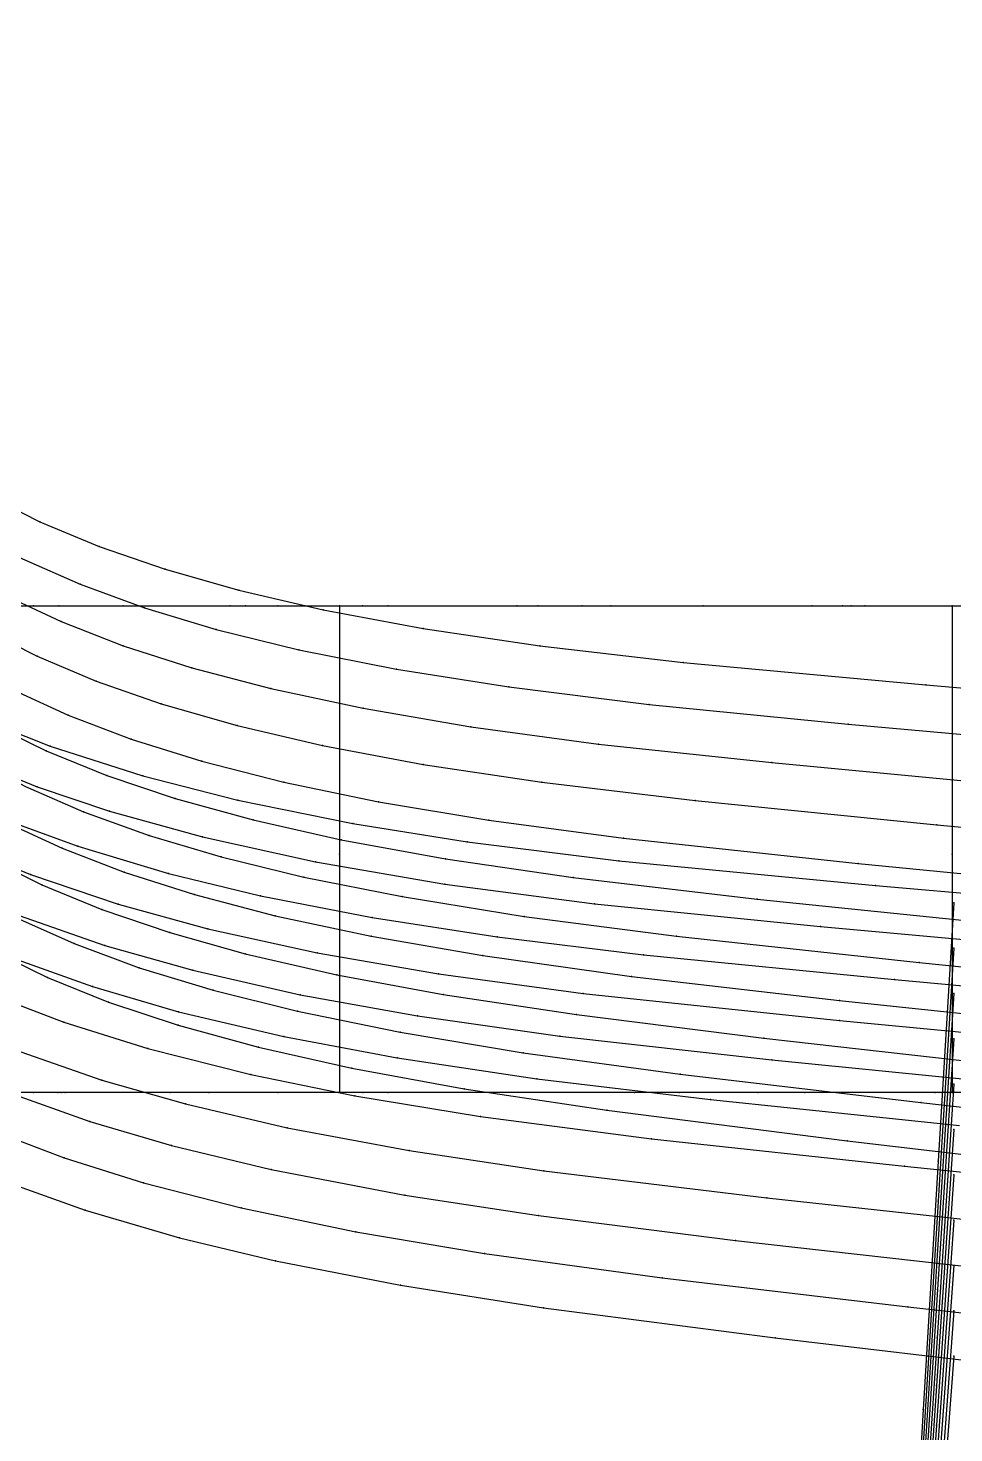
# Model space of a CAD drawing. Extents: x -2408 to 1029, y -526 to 2095.
# Drawn here: x -509.4 to -451.8, y 1532.6 to 1619.9 of the extents above; entities that cross this region are included whole.
import ezdxf

# ---------------------------------------------------------------- set-up
doc = ezdxf.new("R2010")
doc.units = 0

# ---------------------------------------------------------------- blocks, each defined once
blk = doc.blocks.new(' -30')
at = {"layer": '1'}
blk.add_lwpolyline([(-396.225231, 576.580882), (-381.859507, 581.021738), (-367.446886, 585.576289), (-352.445335, 590.407982), (-349.308945, 585.175632), (-345.561193, 579.31799), (-342.88, 575.481403), (-340.29249, 572.217119), (-337.715742, 569.348117), (-335.227016, 566.93008), (-332.807522, 564.91948), (-330.348667, 563.210042), (-327.470121, 561.534982), (-324.1513, 559.924653), (-320.357439, 558.396066), (-316.027919, 556.954437), (-311.026476, 555.586877), (-305.219444, 554.288), (-298.237393, 553.006818), (-289.37386, 551.669496), (-274.412109, 549.77348), (-259.387268, 548.018997)], dxfattribs=at)
at = {"layer": '14'}
blk.add_lwpolyline([(-391.526947, 564.736521), (-376.100539, 569.506744), (-357.994041, 575.302811), (-355.938798, 571.990644), (-353.272464, 568.175218), (-350.228128, 564.300034), (-347.209766, 560.901625), (-344.509268, 558.212614), (-340.810588, 555.052314), (-338.013704, 553.046672), (-334.660668, 550.994056), (-331.145926, 549.16618), (-326.560525, 547.169298), (-321.804232, 545.458786), (-315.935061, 543.733499), (-309.963749, 542.306563), (-302.202651, 540.799876), (-293.301081, 539.39331), (-278.887447, 537.525193), (-263.114558, 535.66237)], dxfattribs=at)
at = {"layer": '2'}
blk.add_point((-267.785759, 536.391029), dxfattribs=at)
at = {"layer": '3'}
for p in [(-324.1513, 559.924653), (-320.357439, 558.396066), (-316.027919, 556.954437), (-311.026476, 555.586877), (-305.219444, 554.288), (-298.237393, 553.006818), (-289.37386, 551.669496), (-274.412109, 549.77348), (-321.804232, 545.458786), (-315.935061, 543.733499), (-309.963749, 542.306563), (-302.202651, 540.799876), (-293.301081, 539.39331), (-278.887447, 537.525193)]:
    blk.add_point(p, dxfattribs=at)
at = {"layer": '8'}
blk.add_lwpolyline([(-267.785759, 536.391029), (-268.970889, 520.885647), (-270.140575, 505.316837), (-271.278187, 489.841572), (-272.408891, 474.313432), (-273.518252, 459.303073), (-274.691014, 443.778063), (-275.86766, 428.304753), (-277.042325, 412.779884), (-278.21354, 397.254754), (-279.349544, 382.208615), (-280.523073, 366.683647), (-281.657577, 351.675743), (-282.83071, 336.150751), (-283.991246, 320.791318), (-285.164421, 305.266334), (-286.316888, 290.015761), (-287.446104, 275.072392), (-287.709846, 271.582108)], dxfattribs=at)
blk = doc.blocks.new('-30')
at = {"layer": '1'}
for points in [[(-848.087603, 751.94191), (-831.912629, 751.94191), (-815.932955, 751.94191), (-800.181244, 751.94191), (-784.68991, 751.94191), (-769.49158, 751.94191), (-754.618879, 751.94191), (-732.991399, 751.94191), (-712.279556, 751.94191), (-692.593227, 751.94191), (-674.042287, 751.94191), (-656.736615, 751.94191), (-640.786085, 751.94191)], [(-630.958968, 721.699142), (-651.263198, 721.699142), (-668.129356, 721.699142), (-686.277399, 721.699142), (-705.597478, 721.699142), (-725.979701, 721.699142), (-747.314174, 721.699142), (-769.491051, 721.699142), (-784.689358, 721.699142), (-800.180704, 721.699142), (-815.932463, 721.699142), (-831.912113, 721.699142), (-848.087097, 721.699142)]]:
    blk.add_lwpolyline(points, dxfattribs=at)
at = {"layer": '14'}
for points in [[(-848.087603, 751.94191), (-831.912629, 751.94191), (-815.932955, 751.94191), (-800.181244, 751.94191), (-784.68991, 751.94191), (-769.49158, 751.94191), (-754.618879, 751.94191), (-732.991399, 751.94191), (-712.279556, 751.94191), (-692.593227, 751.94191), (-674.042287, 751.94191), (-656.736615, 751.94191), (-640.786085, 751.94191)], [(-630.958968, 721.699142), (-651.263198, 721.699142), (-668.129356, 721.699142), (-686.277399, 721.699142), (-705.597478, 721.699142), (-725.979701, 721.699142), (-747.314174, 721.699142), (-769.491051, 721.699142), (-784.689358, 721.699142), (-800.180704, 721.699142), (-815.932463, 721.699142), (-831.912113, 721.699142), (-848.087097, 721.699142)]]:
    blk.add_lwpolyline(points, dxfattribs=at)
at = {"layer": '3'}
for p in [(-784.68991, 751.94191), (-784.68991, 751.94191), (-769.49158, 751.94191), (-769.49158, 751.94191), (-754.618879, 751.94191), (-754.618879, 751.94191), (-732.991399, 751.94191), (-732.991399, 751.94191), (-784.689358, 721.699142), (-784.689358, 721.699142), (-769.491051, 721.699142), (-769.491051, 721.699142), (-747.314174, 721.699142), (-747.314174, 721.699142)]:
    blk.add_point(p, dxfattribs=at)
blk = doc.blocks.new(' -31')
at = {"layer": '1'}
blk.add_lwpolyline([(-396.56392, 579.82764), (-382.185382, 584.356341), (-367.568078, 589.057635), (-352.39563, 593.970985), (-346.531497, 584.419356), (-343.945719, 580.455602), (-341.656135, 577.395504), (-339.034722, 574.277879), (-336.441181, 571.573625), (-334.026265, 569.395562), (-331.641239, 567.574862), (-329.000261, 565.889629), (-325.895924, 564.233422), (-322.490793, 562.717136), (-318.450705, 561.222144), (-313.842374, 559.818264), (-308.598933, 558.509442), (-302.221779, 557.212004), (-294.572983, 555.939261), (-284.804591, 554.599783), (-269.843716, 552.837988), (-254.754232, 551.143919)], dxfattribs=at)
at = {"layer": '14'}
blk.add_lwpolyline([(-391.867228, 567.987858), (-376.291118, 572.871899), (-357.994041, 578.807983), (-356.898139, 576.988347), (-354.306871, 573.111443), (-351.475357, 569.33881), (-348.594399, 565.915955), (-345.285479, 562.459431), (-342.359191, 559.808544), (-339.390043, 557.500213), (-336.049315, 555.305381), (-332.530852, 553.351578), (-327.920214, 551.218969), (-323.118111, 549.395338), (-318.172456, 547.843113), (-312.115651, 546.285802), (-304.985762, 544.807902), (-296.973227, 543.458219), (-285.931814, 541.950514), (-270.650007, 540.142391), (-255.549055, 538.454662)], dxfattribs=at)
at = {"layer": '2'}
blk.add_point((-267.785759, 539.896202), dxfattribs=at)
at = {"layer": '3'}
for p in [(-322.490793, 562.717136), (-318.450705, 561.222144), (-313.842374, 559.818264), (-308.598933, 558.509442), (-302.221779, 557.212004), (-294.572983, 555.939261), (-284.804591, 554.599783), (-269.843716, 552.837988), (-323.118111, 549.395338), (-318.172456, 547.843113), (-312.115651, 546.285802), (-304.985762, 544.807902), (-296.973227, 543.458219), (-285.931814, 541.950514), (-270.650007, 540.142391)]:
    blk.add_point(p, dxfattribs=at)
at = {"layer": '8'}
blk.add_lwpolyline([(-267.785759, 539.896202), (-268.971377, 523.980308), (-270.0986, 508.584758), (-271.194162, 493.295128), (-272.281755, 477.946298), (-273.387537, 462.538378), (-274.514607, 447.192397), (-275.651862, 431.847157), (-276.780583, 416.554046), (-277.908851, 401.208165), (-279.044466, 385.76366), (-280.174425, 370.417898), (-281.309176, 355.012686), (-282.439101, 339.666924), (-283.568809, 324.321148), (-284.686106, 309.145322), (-285.815989, 293.799556), (-286.918402, 278.82658), (-287.709846, 268.076897)], dxfattribs=at)
blk = doc.blocks.new('-31')
at = {"layer": '1'}
for points in [[(-856.257575, 751.94191), (-841.133967, 751.94191), (-826.226078, 751.94191), (-804.336016, 751.94191), (-783.104593, 751.94191), (-762.635697, 751.94191), (-743.03345, 751.94191), (-724.401717, 751.94191), (-706.844608, 751.94191), (-690.465999, 751.94191), (-675.369986, 751.94191), (-657.41673, 751.94191), (-642.174958, 751.94191)], [(-632.670856, 721.699142), (-649.441005, 721.699142), (-666.06929, 721.699142), (-685.285785, 721.699142), (-701.248397, 721.699142), (-718.424234, 721.699142), (-736.709307, 721.699142), (-755.999623, 721.699142), (-776.191175, 721.699142), (-797.180003, 721.699142), (-818.862101, 721.699142), (-841.133478, 721.699142), (-856.25706, 721.699142)]]:
    blk.add_lwpolyline(points, dxfattribs=at)
at = {"layer": '14'}
for points in [[(-856.257575, 751.94191), (-841.133967, 751.94191), (-826.226078, 751.94191), (-804.336016, 751.94191), (-783.104593, 751.94191), (-762.635697, 751.94191), (-743.03345, 751.94191), (-724.401717, 751.94191), (-706.844608, 751.94191), (-690.465999, 751.94191), (-675.369986, 751.94191), (-657.41673, 751.94191), (-642.174958, 751.94191)], [(-632.670856, 721.699142), (-649.441005, 721.699142), (-666.06929, 721.699142), (-685.285785, 721.699142), (-701.248397, 721.699142), (-718.424234, 721.699142), (-736.709307, 721.699142), (-755.999623, 721.699142), (-776.191175, 721.699142), (-797.180003, 721.699142), (-818.862101, 721.699142), (-841.133478, 721.699142), (-856.25706, 721.699142)]]:
    blk.add_lwpolyline(points, dxfattribs=at)
at = {"layer": '3'}
for p in [(-783.104593, 751.94191), (-783.104593, 751.94191), (-762.635697, 751.94191), (-762.635697, 751.94191), (-743.03345, 751.94191), (-743.03345, 751.94191), (-776.191175, 721.699142), (-776.191175, 721.699142), (-755.999623, 721.699142), (-755.999623, 721.699142), (-736.709307, 721.699142), (-736.709307, 721.699142)]:
    blk.add_point(p, dxfattribs=at)
blk = doc.blocks.new(' -32')
at = {"layer": '1'}
blk.add_lwpolyline([(-396.005886, 583.354368), (-381.573016, 587.948533), (-367.159228, 592.632732), (-352.483521, 597.48848), (-345.580821, 586.441285), (-343.175654, 582.902791), (-340.649257, 579.669371), (-337.999368, 576.668622), (-335.427333, 574.129519), (-333.024994, 572.096426), (-330.526291, 570.325638), (-327.744765, 568.675292), (-324.509682, 567.069864), (-320.782474, 565.532865), (-316.542033, 564.088915), (-311.854019, 562.775917), (-306.151259, 561.472466), (-299.550771, 560.245274), (-291.261816, 558.992617), (-279.604794, 557.525161), (-264.510121, 555.838944)], dxfattribs=at)
at = {"layer": '14'}
blk.add_lwpolyline([(-392.207183, 571.23579), (-376.481646, 576.235103), (-357.994041, 582.313194), (-356.240614, 579.46992), (-353.604074, 575.650383), (-350.51694, 571.673131), (-347.422102, 568.150191), (-344.637751, 565.352112), (-340.810583, 562.062738), (-338.311571, 560.250347), (-334.851663, 558.097571), (-331.216653, 556.187815), (-326.464529, 554.111963), (-321.52624, 552.345683), (-316.450374, 550.850013), (-310.246126, 549.357553), (-301.9196, 547.770137), (-293.625346, 546.498816), (-281.362285, 544.956903), (-266.224926, 543.245124)], dxfattribs=at)
at = {"layer": '2'}
blk.add_point((-267.785759, 543.401413), dxfattribs=at)
at = {"layer": '3'}
for p in [(-324.509682, 567.069864), (-320.782474, 565.532865), (-316.542033, 564.088915), (-311.854019, 562.775917), (-306.151259, 561.472466), (-299.550771, 560.245274), (-291.261816, 558.992617), (-279.604794, 557.525161), (-321.52624, 552.345683), (-316.450374, 550.850013), (-310.246126, 549.357553), (-301.9196, 547.770137), (-293.625346, 546.498816), (-281.362285, 544.956903)]:
    blk.add_point(p, dxfattribs=at)
at = {"layer": '8'}
blk.add_lwpolyline([(-267.785759, 543.401413), (-268.935325, 527.582206), (-270.014405, 512.479487), (-271.068283, 497.415128), (-272.113179, 482.276074), (-273.171797, 467.07604), (-274.251194, 451.939413), (-275.344252, 436.80376), (-276.431543, 421.721797), (-277.517392, 406.585633), (-278.609211, 391.348216), (-279.695318, 376.212082), (-280.782325, 361.076011), (-281.87353, 345.878914), (-282.959968, 330.742801), (-284.033857, 315.781003), (-285.120378, 300.644871), (-286.231128, 285.17165), (-287.314048, 270.085635), (-287.709846, 264.571705)], dxfattribs=at)
blk = doc.blocks.new('-32')
at = {"layer": '1'}
for points in [[(-845.32436, 751.94191), (-824.869566, 751.94191), (-805.068798, 751.94191), (-786.02016, 751.94191), (-767.821756, 751.94191), (-750.57169, 751.94191), (-734.368065, 751.94191), (-719.308987, 751.94191)], [(-724.194887, 721.699142), (-739.646372, 721.699142), (-756.209693, 721.699142), (-773.786774, 721.699142), (-792.279497, 721.699142), (-811.589755, 721.699142), (-831.619445, 721.699142), (-852.270461, 721.699142)]]:
    blk.add_lwpolyline(points, dxfattribs=at)
at = {"layer": '14'}
for points in [[(-845.32436, 751.94191), (-824.869566, 751.94191), (-805.068798, 751.94191), (-786.02016, 751.94191), (-767.821756, 751.94191), (-750.57169, 751.94191), (-734.368065, 751.94191), (-719.308987, 751.94191)], [(-724.194887, 721.699142), (-739.646372, 721.699142), (-756.209693, 721.699142), (-773.786774, 721.699142), (-792.279497, 721.699142), (-811.589755, 721.699142), (-831.619445, 721.699142), (-852.270461, 721.699142)]]:
    blk.add_lwpolyline(points, dxfattribs=at)
at = {"layer": '3'}
for p in [(-767.821756, 751.94191), (-767.821756, 751.94191), (-750.57169, 751.94191), (-750.57169, 751.94191), (-734.368065, 751.94191), (-734.368065, 751.94191), (-773.786774, 721.699142), (-773.786774, 721.699142), (-756.209693, 721.699142), (-756.209693, 721.699142), (-739.646372, 721.699142), (-739.646372, 721.699142)]:
    blk.add_point(p, dxfattribs=at)
blk = doc.blocks.new(' -33')
at = {"layer": '1'}
blk.add_lwpolyline([(-396.535575, 586.537491), (-382.080709, 591.199452), (-367.328244, 596.059967), (-352.636604, 600.986977), (-344.464262, 588.243195), (-342.318647, 585.253966), (-339.679772, 582.025986), (-337.054342, 579.193236), (-334.517847, 576.823537), (-332.165398, 574.957106), (-329.518608, 573.202779), (-326.615192, 571.5919), (-323.245824, 570.027305), (-319.382535, 568.535902), (-315.006276, 567.139928), (-309.985988, 565.826388), (-304.019517, 564.555055), (-297.076346, 563.354147), (-287.827379, 562.058651), (-274.890736, 560.557921), (-259.960293, 558.975201)], dxfattribs=at)
at = {"layer": '14'}
blk.add_lwpolyline([(-389.645603, 575.405498), (-374.417217, 580.335224), (-357.994041, 585.818405), (-356.388709, 583.199891), (-353.775874, 579.385145), (-350.671545, 575.359031), (-347.538563, 571.774182), (-344.709566, 568.921538), (-340.810568, 565.567912), (-337.974431, 563.531383), (-334.423523, 561.36552), (-330.693703, 559.449297), (-325.821302, 557.373147), (-320.765045, 555.613375), (-315.578095, 554.129048), (-309.25608, 552.653804), (-301.669204, 551.232946), (-293.290708, 549.969368), (-279.422873, 548.296345), (-263.781637, 546.59932)], dxfattribs=at)
at = {"layer": '2'}
blk.add_point((-267.785759, 546.906624), dxfattribs=at)
at = {"layer": '3'}
for p in [(-323.245824, 570.027305), (-319.382535, 568.535902), (-315.006276, 567.139928), (-309.985988, 565.826388), (-304.019517, 564.555055), (-297.076346, 563.354147), (-287.827379, 562.058651), (-274.890736, 560.557921), (-320.765045, 555.613375), (-315.578095, 554.129048), (-309.25608, 552.653804), (-301.669204, 551.232946), (-293.290708, 549.969368), (-279.422873, 548.296345)]:
    blk.add_point(p, dxfattribs=at)
at = {"layer": '8'}
blk.add_lwpolyline([(-267.785759, 546.906624), (-268.899621, 531.204159), (-269.972668, 515.818523), (-271.026283, 500.384906), (-272.070381, 484.865302), (-273.084857, 469.903824), (-274.205876, 453.765856), (-275.298994, 438.249628), (-276.386789, 422.78847), (-277.472884, 407.271753), (-278.521339, 392.271899), (-279.607435, 376.755195), (-280.69455, 361.238558), (-281.78593, 345.659346), (-282.87251, 330.142659), (-283.946509, 314.80467), (-285.033146, 299.287995), (-286.101627, 284.031138), (-287.161297, 268.899653), (-287.709846, 261.066513)], dxfattribs=at)
blk = doc.blocks.new('-33')
at = {"layer": '1'}
blk.add_lwpolyline([(-858.903928, 751.94191), (-840.07603, 751.94191), (-821.924396, 751.94191), (-804.541242, 751.94191), (-788.018815, 751.94191), (-772.449246, 751.94191), (-753.331579, 751.94191), (-736.29047, 751.94191), (-721.544603, 751.94191), (-706.672883, 751.94191), (-692.113549, 751.94191), (-689.452133, 751.94191), (-689.452133, 736.519947), (-689.452133, 721.699142), (-709.312113, 721.699142), (-728.616503, 721.699142), (-744.537272, 721.699142), (-762.643952, 721.699142), (-782.717953, 721.699142), (-798.933016, 721.699142), (-816.03952, 721.699142), (-833.945249, 721.699142), (-852.557982, 721.699142)], dxfattribs=at)
at = {"layer": '14'}
blk.add_lwpolyline([(-858.903928, 751.94191), (-840.07603, 751.94191), (-821.924396, 751.94191), (-804.541242, 751.94191), (-788.018815, 751.94191), (-772.449246, 751.94191), (-753.331579, 751.94191), (-736.29047, 751.94191), (-721.544603, 751.94191), (-706.672883, 751.94191), (-692.113549, 751.94191), (-689.452133, 751.94191), (-689.452133, 736.519947), (-689.452133, 721.699142), (-709.312113, 721.699142), (-728.616503, 721.699142), (-744.537272, 721.699142), (-762.643952, 721.699142), (-782.717953, 721.699142), (-798.933016, 721.699142), (-816.03952, 721.699142), (-833.945249, 721.699142), (-852.557982, 721.699142)], dxfattribs=at)
at = {"layer": '3'}
for p in [(-772.449246, 751.94191), (-772.449246, 751.94191), (-753.331579, 751.94191), (-753.331579, 751.94191), (-736.29047, 751.94191), (-736.29047, 751.94191), (-782.717953, 721.699142), (-782.717953, 721.699142), (-762.643952, 721.699142), (-762.643952, 721.699142), (-744.537272, 721.699142), (-744.537272, 721.699142), (-728.616503, 721.699142), (-728.616503, 721.699142)]:
    blk.add_point(p, dxfattribs=at)
blk = doc.blocks.new(' -34')
at = {"layer": '1'}
blk.add_lwpolyline([(-396.269689, 589.97212), (-381.667673, 594.771247), (-367.320553, 599.581451), (-352.448769, 604.59671), (-346.396736, 594.718952), (-343.959146, 590.994811), (-341.445423, 587.653575), (-338.781469, 584.51978), (-336.241247, 581.901073), (-333.782748, 579.712005), (-331.408751, 577.926106), (-328.592705, 576.160363), (-325.513638, 574.548993), (-321.914789, 572.980023), (-317.834314, 571.508288), (-313.354729, 570.175695), (-308.206681, 568.918364), (-302.095702, 567.703004), (-294.496702, 566.479853), (-285.024764, 565.239914), (-269.948161, 563.615955), (-254.836865, 562.076983)], dxfattribs=at)
at = {"layer": '14'}
blk.add_lwpolyline([(-389.958744, 578.668471), (-374.585747, 583.71206), (-357.994041, 589.323578), (-356.796863, 587.34535), (-354.380257, 583.736275), (-351.390953, 579.755572), (-348.319956, 576.132884), (-345.520292, 573.209421), (-342.444163, 570.398), (-339.366891, 567.997083), (-335.832765, 565.683064), (-332.102249, 563.636141), (-328.20395, 561.834423), (-323.138785, 559.893783), (-317.912185, 558.25939), (-311.505881, 556.642196), (-305.044282, 555.33064), (-297.216235, 554.043035), (-286.593197, 552.657782), (-270.86197, 550.943327), (-254.90407, 549.304157)], dxfattribs=at)
at = {"layer": '2'}
blk.add_point((-267.785759, 550.411797), dxfattribs=at)
at = {"layer": '3'}
for p in [(-321.914789, 572.980023), (-317.834314, 571.508288), (-313.354729, 570.175695), (-308.206681, 568.918364), (-302.095702, 567.703004), (-294.496702, 566.479853), (-285.024764, 565.239914), (-269.948161, 563.615955), (-323.138785, 559.893783), (-317.912185, 558.25939), (-311.505881, 556.642196), (-305.044282, 555.33064), (-297.216235, 554.043035), (-286.593197, 552.657782), (-270.86197, 550.943327), (-268.864277, 534.845587)]:
    blk.add_point(p, dxfattribs=at)
at = {"layer": '8'}
blk.add_lwpolyline([(-267.785759, 550.411797), (-268.864277, 534.845587), (-269.931037, 519.185757), (-270.942401, 504.021099), (-271.944262, 488.756954), (-272.951471, 473.493179), (-273.986686, 458.166258), (-275.034671, 442.905221), (-276.08056, 427.700825), (-277.124562, 412.439522), (-278.165872, 397.178028), (-279.215287, 381.810336), (-280.258805, 366.549018), (-281.306995, 351.223613), (-282.350378, 335.962271), (-283.393533, 320.700933), (-284.424243, 305.622657), (-285.467563, 290.361306), (-286.525887, 274.88048), (-287.534775, 260.122312), (-287.709846, 257.561302)], dxfattribs=at)
blk = doc.blocks.new('-34')
at = {"layer": '1'}
blk.add_lwpolyline([(-846.059967, 751.94191), (-830.045376, 751.94191), (-814.865322, 751.94191), (-796.072617, 751.94191), (-779.1217, 751.94191), (-764.217111, 751.94191), (-748.775871, 751.94191), (-733.828016, 751.94191), (-727.552185, 751.94191), (-727.552185, 736.519947), (-727.552185, 721.699142), (-746.144507, 721.699142), (-764.216699, 721.699142), (-783.175127, 721.699142), (-800.60569, 721.699142), (-819.826827, 721.699142), (-835.294658, 721.699142), (-851.568252, 721.699142)], dxfattribs=at)
at = {"layer": '14'}
blk.add_lwpolyline([(-846.059967, 751.94191), (-830.045376, 751.94191), (-814.865322, 751.94191), (-796.072617, 751.94191), (-779.1217, 751.94191), (-764.217111, 751.94191), (-748.775871, 751.94191), (-733.828016, 751.94191), (-727.552185, 751.94191), (-727.552185, 736.519947), (-727.552185, 721.699142), (-746.144507, 721.699142), (-764.216699, 721.699142), (-783.175127, 721.699142), (-800.60569, 721.699142), (-819.826827, 721.699142), (-835.294658, 721.699142), (-851.568252, 721.699142)], dxfattribs=at)
at = {"layer": '2'}
for p in [(-727.552185, 751.94191), (-727.552185, 751.94191), (-727.552185, 721.699142), (-727.552185, 721.699142)]:
    blk.add_point(p, dxfattribs=at)
at = {"layer": '3'}
for p in [(-779.1217, 751.94191), (-779.1217, 751.94191), (-764.217111, 751.94191), (-764.217111, 751.94191), (-748.775871, 751.94191), (-748.775871, 751.94191), (-733.828016, 751.94191), (-733.828016, 751.94191), (-727.552185, 736.519947), (-727.552185, 736.519947), (-783.175127, 721.699142), (-783.175127, 721.699142), (-764.216699, 721.699142), (-764.216699, 721.699142), (-746.144507, 721.699142), (-746.144507, 721.699142)]:
    blk.add_point(p, dxfattribs=at)
blk = doc.blocks.new(' -35')
at = {"layer": '1'}
blk.add_lwpolyline([(-395.898749, 593.445238), (-381.5822, 598.21712), (-367.333091, 603.058854), (-352.609406, 608.090019), (-344.95567, 595.983199), (-342.792482, 592.893337), (-340.109137, 589.540353), (-337.584822, 586.748272), (-335.130901, 584.375478), (-332.775183, 582.420103), (-330.249699, 580.663261), (-327.459558, 579.035338), (-324.228734, 577.454888), (-320.46175, 575.921813), (-316.218544, 574.495679), (-311.36511, 573.158183), (-305.897779, 571.930354), (-299.393308, 570.745541), (-291.45189, 569.585558), (-280.017705, 568.240454), (-265.054462, 566.703216)], dxfattribs=at)
at = {"layer": '14'}
blk.add_lwpolyline([(-389.552192, 582.164579), (-374.366956, 587.217694), (-357.994041, 592.828789), (-356.659689, 590.634881), (-354.097626, 586.845762), (-350.961305, 582.728762), (-347.75576, 579.022378), (-344.842629, 576.060912), (-340.810598, 572.578324), (-338.142807, 570.651888), (-334.470651, 568.396268), (-330.606088, 566.408864), (-326.579192, 564.66683), (-321.363191, 562.799576), (-315.999418, 561.235468), (-309.450634, 559.695911), (-302.404293, 558.371591), (-293.708708, 557.068452), (-282.910103, 555.784598), (-267.429021, 554.176959)], dxfattribs=at)
at = {"layer": '2'}
blk.add_point((-267.785759, 553.917007), dxfattribs=at)
at = {"layer": '3'}
for p in [(-324.228734, 577.454888), (-320.46175, 575.921813), (-316.218544, 574.495679), (-311.36511, 573.158183), (-305.897779, 571.930354), (-299.393308, 570.745541), (-291.45189, 569.585558), (-280.017705, 568.240454), (-321.363191, 562.799576), (-315.999418, 561.235468), (-309.450634, 559.695911), (-302.404293, 558.371591), (-293.708708, 557.068452), (-282.910103, 555.784598), (-268.864741, 537.978135)]:
    blk.add_point(p, dxfattribs=at)
at = {"layer": '8'}
blk.add_lwpolyline([(-267.785759, 553.917007), (-268.864741, 537.978135), (-269.889514, 522.580979), (-270.900485, 507.06701), (-271.860093, 492.088782), (-272.822973, 477.110772), (-273.811471, 462.067876), (-274.814074, 447.09247), (-275.861032, 431.524137), (-276.86279, 416.548675), (-277.861106, 401.572977), (-278.866672, 386.488486), (-279.866481, 371.512893), (-280.866942, 356.537344), (-281.871547, 341.496161), (-282.871413, 326.520576), (-283.902178, 311.081352), (-284.902103, 296.105773), (-285.902076, 281.130196), (-286.918041, 265.914754), (-287.709846, 254.05611)], dxfattribs=at)
blk = doc.blocks.new('-35')
at = {"layer": '1'}
blk.add_lwpolyline([(-851.635814, 751.94191), (-833.725198, 751.94191), (-817.483074, 751.94191), (-799.817214, 751.94191), (-785.428791, 751.94191), (-771.500099, 751.94191), (-765.652161, 751.94191), (-765.652161, 736.519947), (-765.652161, 721.699142), (-782.976821, 721.699142), (-799.816815, 721.699142), (-817.482623, 721.699142), (-833.724731, 721.699142), (-851.635342, 721.699142)], dxfattribs=at)
at = {"layer": '14'}
blk.add_lwpolyline([(-851.635814, 751.94191), (-833.725198, 751.94191), (-817.483074, 751.94191), (-799.817214, 751.94191), (-785.428791, 751.94191), (-771.500099, 751.94191), (-765.652161, 751.94191), (-765.652161, 736.519947), (-765.652161, 721.699142), (-782.976821, 721.699142), (-799.816815, 721.699142), (-817.482623, 721.699142), (-833.724731, 721.699142), (-851.635342, 721.699142)], dxfattribs=at)
at = {"layer": '2'}
for p in [(-765.652161, 751.94191), (-765.652161, 751.94191), (-765.652161, 721.699142), (-765.652161, 721.699142)]:
    blk.add_point(p, dxfattribs=at)
at = {"layer": '3'}
for p in [(-771.500099, 751.94191), (-771.500099, 751.94191), (-765.652161, 736.519947), (-765.652161, 736.519947), (-782.976821, 721.699142), (-782.976821, 721.699142)]:
    blk.add_point(p, dxfattribs=at)
blk = doc.blocks.new(' -36')
at = {"layer": '1'}
blk.add_lwpolyline([(-396.268416, 596.676349), (-381.719951, 601.589449), (-367.404189, 606.516615), (-352.650375, 611.622849), (-352.009902, 610.636217), (-346.723648, 602.248358), (-344.459914, 598.716751), (-341.870238, 595.207185), (-339.325811, 592.14142), (-336.712948, 589.373771), (-334.299832, 587.15455), (-331.945424, 585.312373), (-329.303243, 583.582018), (-326.211722, 581.892443), (-322.861298, 580.364527), (-318.940236, 578.87717), (-314.552341, 577.504135), (-309.454914, 576.200056), (-303.567234, 574.979662), (-296.693441, 573.831966), (-288.33351, 572.718557), (-273.740332, 571.14524), (-258.632123, 569.671512)], dxfattribs=at)
at = {"layer": '14'}
blk.add_lwpolyline([(-389.86307, 585.425591), (-374.534244, 590.593536), (-357.994041, 596.334), (-355.498296, 592.368783), (-352.78552, 588.567302), (-349.871651, 584.921698), (-347.153848, 581.886235), (-344.123798, 578.894252), (-340.81058, 576.083516), (-337.748853, 573.893663), (-333.988202, 571.6309), (-330.03235, 569.642769), (-325.912891, 567.90543), (-320.5817, 566.050154), (-315.10611, 564.503008), (-308.431725, 562.987638), (-301.13465, 561.669284), (-292.294125, 560.405014), (-279.111996, 558.933638), (-263.917224, 557.42101)], dxfattribs=at)
at = {"layer": '2'}
blk.add_point((-267.785759, 557.422218), dxfattribs=at)
at = {"layer": '3'}
for p in [(-322.861298, 580.364527), (-318.940236, 578.87717), (-314.552341, 577.504135), (-309.454914, 576.200056), (-303.567234, 574.979662), (-296.693441, 573.831966), (-288.33351, 572.718557), (-273.740332, 571.14524), (-320.5817, 566.050154), (-315.10611, 564.503008), (-308.431725, 562.987638), (-301.13465, 561.669284), (-292.294125, 560.405014), (-279.111996, 558.933638), (-268.829755, 541.650889)]:
    blk.add_point(p, dxfattribs=at)
at = {"layer": '8'}
blk.add_lwpolyline([(-267.785759, 557.422218), (-268.829755, 541.650889), (-269.848107, 526.003867), (-270.816633, 510.809799), (-271.776098, 495.481495), (-272.737112, 480.153301), (-273.723161, 464.758583), (-274.724858, 449.432983), (-275.728562, 434.167), (-276.731204, 418.841461), (-277.729859, 403.515668), (-278.735334, 388.078504), (-279.735093, 372.752783), (-280.735647, 357.427113), (-281.740432, 342.034287), (-282.740442, 326.708584), (-283.727838, 311.574727), (-284.727862, 296.249042), (-285.72795, 280.923341), (-286.727251, 265.609378), (-287.709846, 250.5509)], dxfattribs=at)
blk = doc.blocks.new(' -37')
at = {"layer": '1'}
blk.add_lwpolyline([(-395.898429, 600.152824), (-381.643115, 605.033216), (-367.418743, 609.993239), (-352.547989, 615.206528), (-345.659235, 604.035327), (-343.402322, 600.737189), (-340.694027, 597.250517), (-338.016684, 594.214461), (-335.563127, 591.781738), (-333.185871, 589.748065), (-330.783178, 588.017106), (-328.016682, 586.343534), (-324.798283, 584.715548), (-321.130699, 583.173013), (-317.0743, 581.759668), (-312.352883, 580.407557), (-307.058646, 579.173373), (-300.778548, 577.989096), (-293.415212, 576.879222), (-283.866846, 575.741513), (-268.840025, 574.236501), (-253.835037, 572.824723)], dxfattribs=at)
at = {"layer": '14'}
blk.add_lwpolyline([(-389.456867, 588.925581), (-374.315692, 594.101211), (-357.994041, 599.839211), (-355.644502, 596.092693), (-352.937629, 592.276243), (-350.002242, 588.583155), (-347.25215, 585.496901), (-344.178041, 582.45044), (-340.810583, 579.588725), (-337.32089, 577.11846), (-333.469517, 574.851884), (-329.42056, 572.866159), (-325.207186, 571.136412), (-319.759859, 569.296341), (-314.172381, 567.768864), (-307.373727, 566.280163), (-299.827812, 564.971442), (-290.841817, 563.747071), (-274.884587, 562.06786), (-259.205138, 560.569429)], dxfattribs=at)
at = {"layer": '2'}
blk.add_point((-267.785759, 560.927429), dxfattribs=at)
at = {"layer": '3'}
for p in [(-324.798283, 584.715548), (-321.130699, 583.173013), (-317.0743, 581.759668), (-312.352883, 580.407557), (-307.058646, 579.173373), (-300.778548, 577.989096), (-293.415212, 576.879222), (-283.866846, 575.741513), (-268.840025, 574.236501), (-325.207186, 571.136412), (-319.759859, 569.296341), (-314.172381, 567.768864), (-307.373727, 566.280163), (-299.827812, 564.971442), (-290.841817, 563.747071), (-274.884587, 562.06786), (-268.795142, 545.34185)]:
    blk.add_point(p, dxfattribs=at)
at = {"layer": '8'}
blk.add_lwpolyline([(-267.785759, 560.927429), (-268.795142, 545.34185), (-269.765149, 530.114361), (-270.732745, 514.613438), (-271.650701, 499.616754), (-272.567585, 484.620003), (-273.5058, 469.554919), (-274.46069, 454.560548), (-275.424583, 439.566741), (-276.425412, 423.951793), (-277.381598, 408.957502), (-278.336233, 393.963106), (-279.299279, 378.854898), (-280.256221, 363.860666), (-281.217806, 348.797753), (-282.174623, 333.803491), (-283.131186, 318.809211), (-284.118728, 303.329621), (-285.075416, 288.33535), (-286.057556, 272.942613), (-287.025861, 257.766222), (-287.709846, 247.045708)], dxfattribs=at)
blk = doc.blocks.new(' -38')
at = {"layer": '1'}
blk.add_lwpolyline([(-396.265102, 603.38172), (-381.776276, 608.405902), (-367.488449, 613.450879), (-352.700005, 618.700371), (-344.728151, 606.157407), (-342.507352, 603.038691), (-339.819853, 599.722987), (-337.296882, 596.972578), (-334.802992, 594.60137), (-332.361343, 592.625357), (-329.684953, 590.820534), (-326.725861, 589.157022), (-323.306289, 587.553856), (-319.43819, 586.0506), (-315.169814, 584.6807), (-310.253001, 583.387518), (-304.5103, 582.164754), (-297.827183, 581.0224), (-289.881513, 579.943329), (-279.106949, 578.788285), (-264.101793, 577.374189)], dxfattribs=at)
at = {"layer": '14'}
blk.add_lwpolyline([(-389.765498, 592.184611), (-374.48174, 597.476015), (-357.994041, 603.344383), (-356.757432, 601.306332), (-354.094893, 597.361753), (-351.386877, 593.778506), (-348.07835, 589.894315), (-345.041439, 586.770174), (-341.692697, 583.796118), (-338.744722, 581.576274), (-334.913239, 579.156089), (-330.864824, 577.035724), (-326.634289, 575.189237), (-322.256462, 573.590696), (-316.6301, 571.901687), (-310.896034, 570.508929), (-303.968757, 569.157359), (-296.194695, 567.952533), (-287.076483, 566.840803), (-271.473491, 565.304424), (-255.516389, 563.833731)], dxfattribs=at)
at = {"layer": '2'}
blk.add_point((-267.785759, 564.432602), dxfattribs=at)
at = {"layer": '3'}
for p in [(-323.306289, 587.553856), (-319.43819, 586.0506), (-315.169814, 584.6807), (-310.253001, 583.387518), (-304.5103, 582.164754), (-297.827183, 581.0224), (-289.881513, 579.943329), (-279.106949, 578.788285), (-322.256462, 573.590696), (-316.6301, 571.901687), (-310.896034, 570.508929), (-303.968757, 569.157359), (-296.194695, 567.952533), (-287.076483, 566.840803), (-271.473491, 565.304424), (-268.79559, 548.4989)]:
    blk.add_point(p, dxfattribs=at)
at = {"layer": '8'}
blk.add_lwpolyline([(-267.785759, 564.432602), (-268.79559, 548.4989), (-269.765673, 532.931308), (-270.690884, 517.781071), (-271.608583, 502.449512), (-272.524328, 487.117842), (-273.461049, 471.716247), (-274.415279, 456.386928), (-275.379307, 441.05821), (-276.337063, 425.79129), (-277.29365, 410.462126), (-278.248356, 395.132831), (-279.211341, 379.687194), (-280.168331, 364.358045), (-281.125668, 349.028933), (-282.087019, 333.629568), (-283.043701, 318.300389), (-283.987853, 303.171853), (-284.94464, 287.84268), (-285.901466, 272.513529), (-286.842971, 257.429392), (-287.709846, 243.540497)], dxfattribs=at)
blk = doc.blocks.new(' -39')
at = {"layer": '1'}
blk.add_lwpolyline([(-395.895473, 606.861773), (-381.701888, 611.84959), (-367.503409, 616.927232), (-352.518044, 622.313766), (-346.217011, 611.928759), (-344.12929, 608.762691), (-341.425719, 605.164741), (-338.876435, 602.158834), (-336.247661, 599.43939), (-333.825759, 597.274166), (-331.470762, 595.491557), (-328.814315, 593.803074), (-325.698649, 592.145784), (-322.124352, 590.564698), (-318.110499, 589.096047), (-313.65606, 587.754067), (-308.515738, 586.490736), (-302.44569, 585.288208), (-295.465604, 584.186187), (-286.722762, 583.100472), (-274.35841, 581.870232), (-259.276814, 580.529054)], dxfattribs=at)
at = {"layer": '14'}
blk.add_lwpolyline([(-389.359678, 595.688485), (-374.263446, 600.98573), (-357.994041, 606.849594), (-355.924687, 603.52594), (-353.23595, 599.689386), (-350.260897, 595.905059), (-347.447769, 592.718181), (-344.286357, 589.562865), (-340.810592, 586.599123), (-337.33452, 584.135362), (-333.351104, 581.793898), (-329.157538, 579.75178), (-324.790401, 577.981993), (-320.286167, 576.457469), (-314.51868, 574.855504), (-307.490632, 573.308832), (-299.432219, 571.929208), (-290.138503, 570.706897), (-276.081103, 569.292289), (-261.031976, 567.926912)], dxfattribs=at)
at = {"layer": '2'}
blk.add_point((-267.785759, 567.937813), dxfattribs=at)
at = {"layer": '3'}
for p in [(-322.124352, 590.564698), (-318.110499, 589.096047), (-313.65606, 587.754067), (-308.515738, 586.490736), (-302.44569, 585.288208), (-295.465604, 584.186187), (-286.722762, 583.100472), (-274.35841, 581.870232), (-324.790401, 577.981993), (-320.286167, 576.457469), (-314.51868, 574.855504), (-307.490632, 573.308832), (-299.432219, 571.929208), (-290.138503, 570.706897), (-276.081103, 569.292289), (-268.761361, 552.219541)]:
    blk.add_point(p, dxfattribs=at)
at = {"layer": '8'}
blk.add_lwpolyline([(-267.785759, 567.937813), (-268.761361, 552.219541), (-269.683288, 537.119278), (-270.606945, 521.691267), (-271.525039, 506.024891), (-272.43938, 490.358287), (-273.330662, 475.332164), (-274.282546, 459.667792), (-275.246262, 444.004141), (-276.205039, 428.403713), (-277.162254, 412.739694), (-278.117089, 397.075512), (-279.036457, 382.004404), (-279.993392, 366.340358), (-280.950853, 350.676325), (-281.868901, 335.652545), (-282.82573, 319.988481), (-283.769967, 304.529433), (-284.72684, 288.865369), (-285.683773, 273.201326), (-286.607023, 258.088398), (-287.513962, 243.241959), (-287.709846, 240.035305)], dxfattribs=at)
blk = doc.blocks.new(' -40')
at = {"layer": '1'}
blk.add_lwpolyline([(-396.46833, 610.018096), (-382.08291, 615.136337), (-367.508679, 620.408828), (-352.620316, 625.823746), (-345.605306, 614.467481), (-343.348362, 611.1823), (-340.614269, 607.674578), (-338.081585, 604.802795), (-335.511063, 602.251757), (-333.07522, 600.177165), (-330.602645, 598.410992), (-327.852579, 596.762003), (-324.630638, 595.143774), (-320.93925, 593.602318), (-316.831219, 592.183713), (-312.24532, 590.881296), (-307.014552, 589.670083), (-300.794367, 588.510557), (-293.538191, 587.434264), (-284.617142, 586.3971), (-269.515455, 585.008727), (-254.45547, 583.70043)], dxfattribs=at)
at = {"layer": '14'}
blk.add_lwpolyline([(-391.799481, 598.197547), (-376.253188, 603.70471), (-357.994041, 610.354805), (-355.686486, 606.67362), (-352.83637, 602.661264), (-349.713708, 598.762944), (-346.776328, 595.517293), (-343.487037, 592.34059), (-340.65486, 589.983793), (-336.82451, 587.313784), (-332.744436, 584.977123), (-328.452844, 582.945586), (-323.988046, 581.190993), (-318.221685, 579.344204), (-312.319068, 577.830935), (-305.161279, 576.377692), (-298.049413, 575.235457), (-288.609891, 574.056573), (-272.651678, 572.534191), (-257.344506, 571.194328)], dxfattribs=at)
at = {"layer": '2'}
blk.add_point((-267.785759, 571.443024), dxfattribs=at)
at = {"layer": '3'}
for p in [(-324.630638, 595.143774), (-320.93925, 593.602318), (-316.831219, 592.183713), (-312.24532, 590.881296), (-307.014552, 589.670083), (-300.794367, 588.510557), (-293.538191, 587.434264), (-284.617142, 586.3971), (-269.515455, 585.008727), (-323.988046, 581.190993), (-318.221685, 579.344204), (-312.319068, 577.830935), (-305.161279, 576.377692), (-298.049413, 575.235457), (-288.609891, 574.056573), (-272.651678, 572.534191), (-268.761798, 555.388681), (-269.683819, 539.965584)]:
    blk.add_point(p, dxfattribs=at)
at = {"layer": '8'}
blk.add_lwpolyline([(-267.785759, 571.443024), (-268.761798, 555.388681), (-269.683819, 539.965584), (-270.565073, 524.935057), (-271.441614, 509.661164), (-272.313026, 494.386969), (-273.200802, 479.039445), (-274.106431, 463.76725), (-275.025334, 448.495833), (-275.941816, 433.289154), (-276.856927, 418.017515), (-277.768833, 402.74571), (-278.68775, 387.352359), (-279.600857, 372.080598), (-280.514807, 356.808904), (-281.433164, 341.463909), (-282.346733, 326.192193), (-283.260105, 310.920447), (-284.160995, 295.858099), (-285.074509, 280.58638), (-286.013561, 264.888237), (-286.917593, 249.775034), (-287.709846, 236.530113)], dxfattribs=at)

msp = doc.modelspace()

# ---------------------------------------------------------------- block references
at = {"layer": '1'}
for name, p in [(' -32', (-184.050523, 999.622732)), (' -30', (-184.050297, 1001.000083)), (' -31', (-184.050388, 1000.311413)), (' -33', (-184.050694, 998.934067)), (' -34', (-184.050758, 998.245407)), (' -35', (-184.051047, 997.556724)), (' -36', (-184.051123, 996.868036)), (' -37', (-184.051318, 996.179365)), (' -38', (-184.051331, 995.490688)), (' -39', (-184.051506, 994.802025)), (' -40', (-184.051738, 994.113352)), ('-30', (275.61524, 832.076891)), ('-31', (275.61524, 832.076891)), ('-32', (275.61524, 832.076891)), ('-33', (275.61524, 832.076891)), ('-34', (275.61524, 832.076891)), ('-35', (275.61524, 832.076891))]:
    msp.add_blockref(name, p, dxfattribs=at)

doc.saveas('drawing.dxf')
